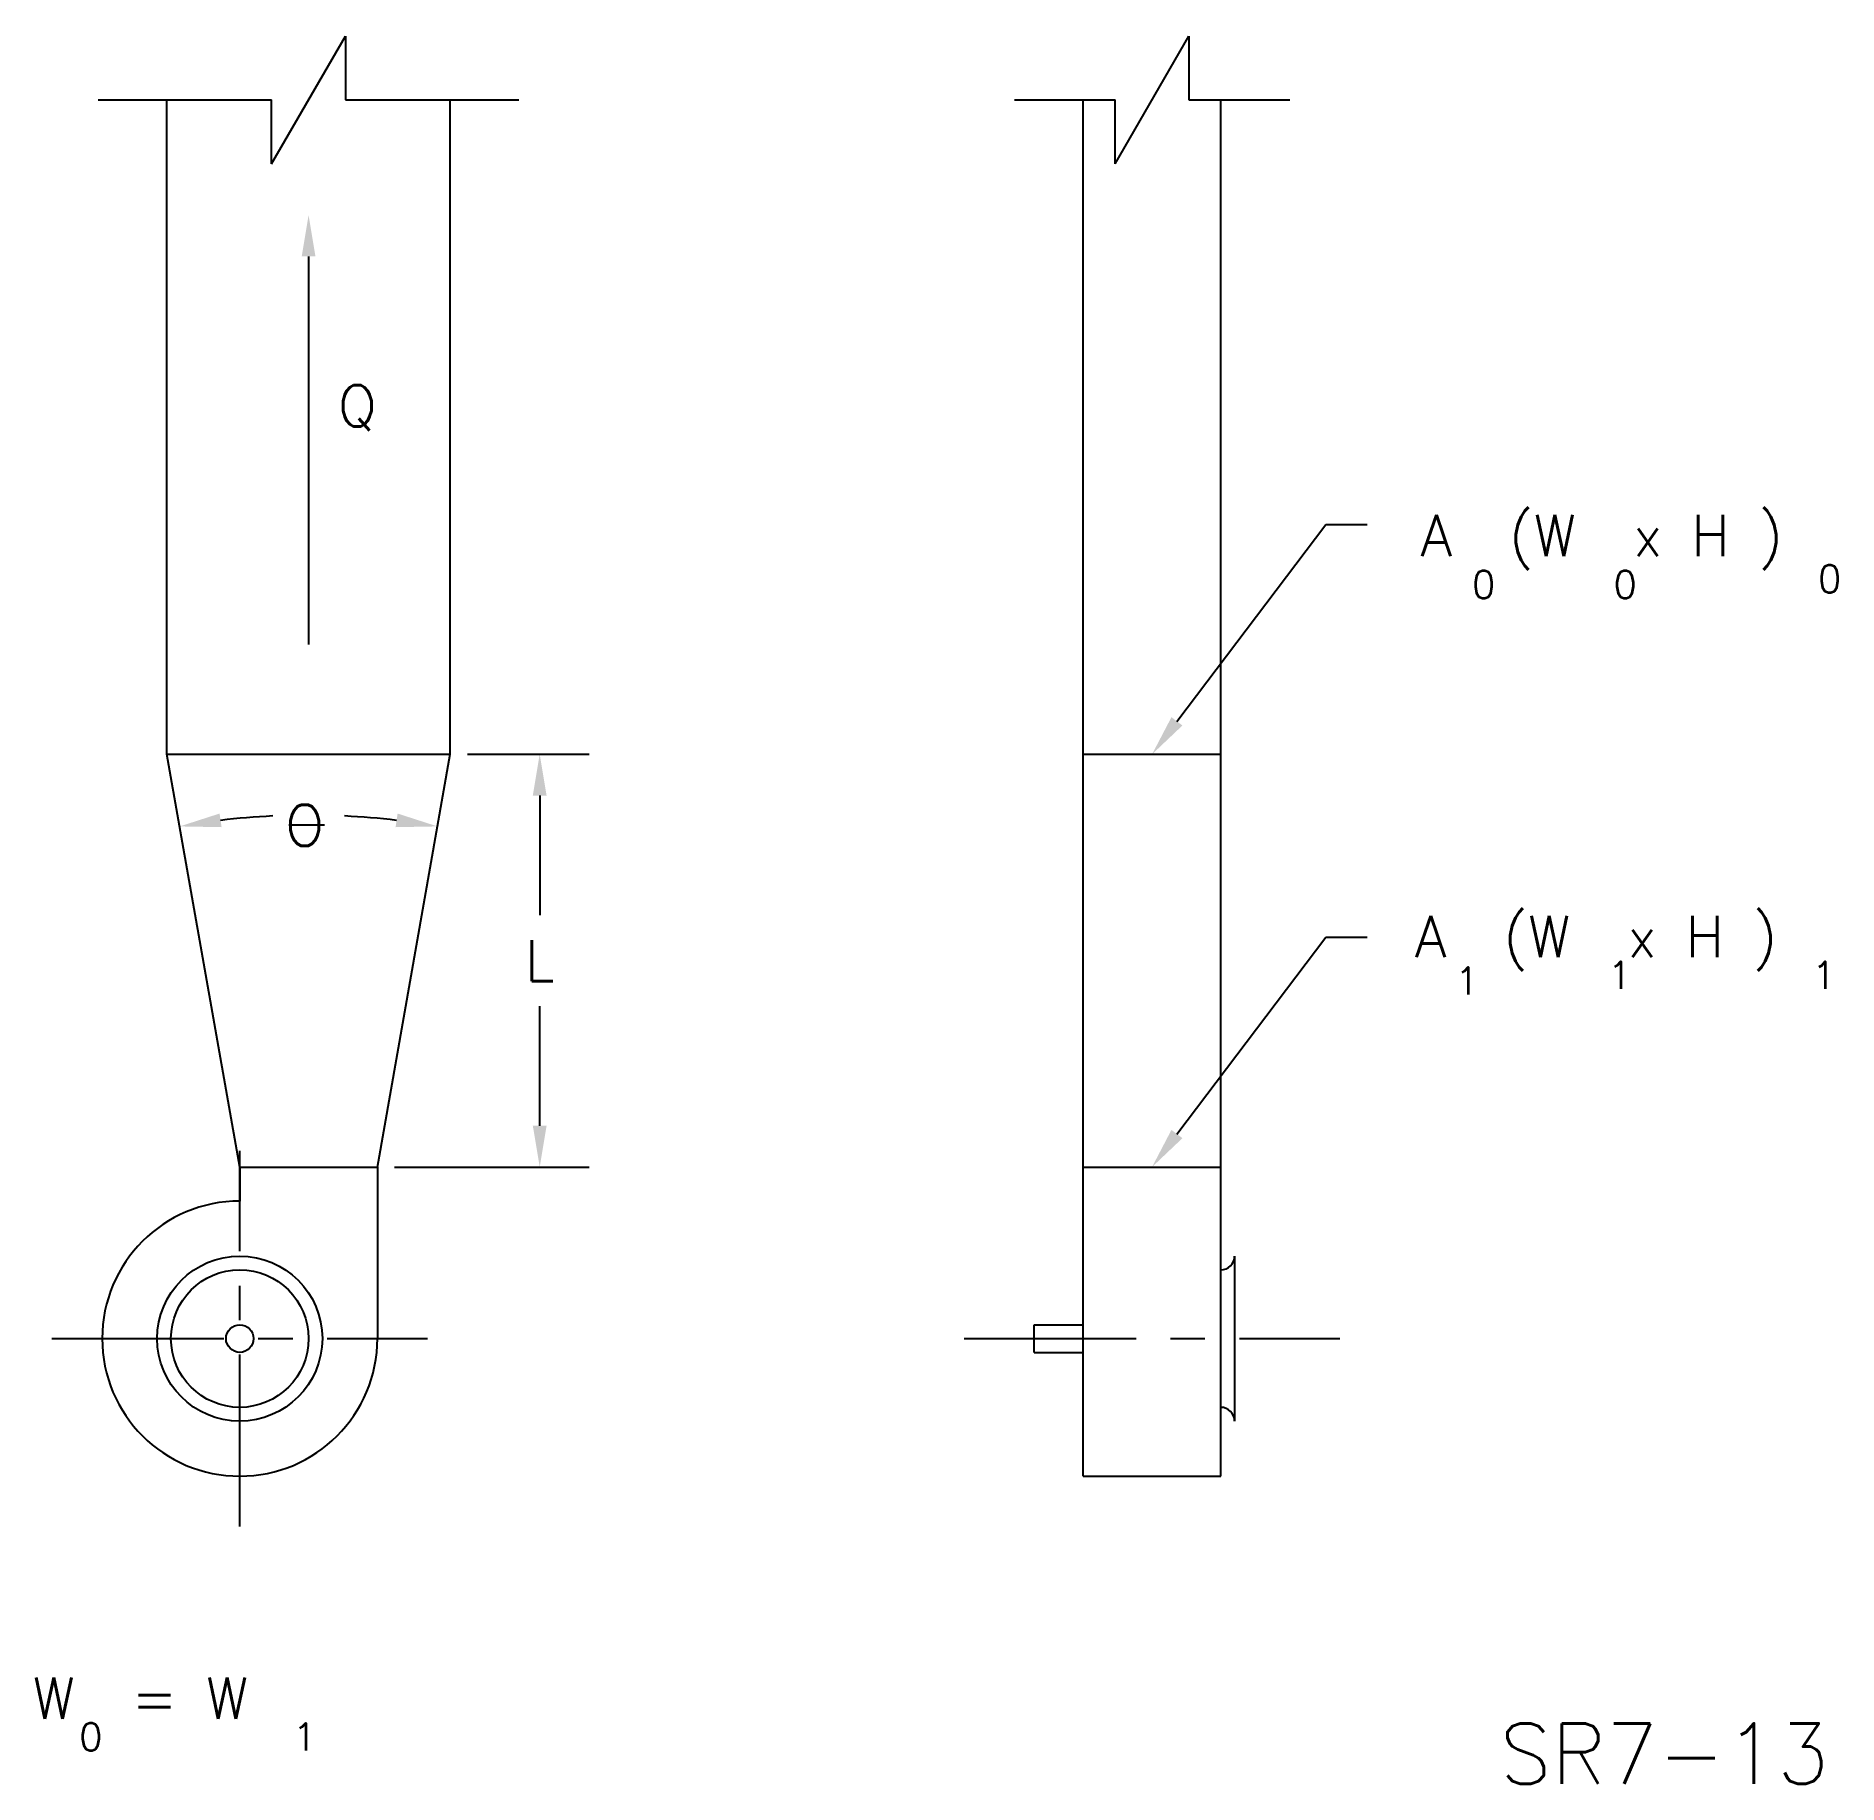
# Model space of a CAD drawing. Extents: x 2.62 to 9.17, y 0.91 to 7.27.
import ezdxf
from ezdxf.enums import TextEntityAlignment as Align

# ---------------------------------------------------------------- set-up
doc = ezdxf.new("R2010")
doc.units = 0
doc.header["$LTSCALE"] = 0.5
doc.header["$MEASUREMENT"] = 0
doc.linetypes.add('CENTER', pattern=[2, 1.25, -0.25, 0.25, -0.25])
doc.layers.get('0').update_dxf_attribs({"linetype": 'CONTINUOUS'})
doc.layers.add('DIM', color=3, linetype='CONTINUOUS')
doc.styles.add('ROMANS', font='romans')

msp = doc.modelspace()

# ---------------------------------------------------------------- linework, layer by layer
for p, q in [((3.4788, 6.8017), (3.7472, 7.2665)), ((3.7472, 7.2665), (3.7472, 7.0341)), ((6.5438, 6.8017), (6.8121, 7.2665)), ((6.8121, 7.2665), (6.8121, 7.0341)), ((2.8485, 7.0341), (3.4788, 7.0341)), ((3.0985, 4.656), (3.0985, 7.0341)), ((3.4788, 6.8017), (3.4788, 7.0341)), ((3.7472, 7.0341), (4.3775, 7.0341)), ((4.1275, 4.656), (4.1275, 7.0341)), ((6.178, 7.0341), (6.5438, 7.0341)), ((6.428, 2.0324), (6.428, 7.0341)), ((6.5438, 6.8017), (6.5438, 7.0341)), ((6.8121, 7.0341), (7.178, 7.0341)), ((6.928, 2.0324), (6.928, 7.0341)), ((3.613, 6.4652), (3.613, 5.0547)), ((6.7684, 4.7757), (7.3091, 5.4913)), ((7.3091, 5.4913), (7.4591, 5.4913)), ((3.0985, 4.656), (4.1275, 4.656)), ((3.363, 3.156), (3.0985, 4.656)), ((3.863, 3.156), (4.1275, 4.656)), ((4.19, 4.656), (4.6328, 4.656)), ((6.428, 4.656), (6.928, 4.656)), ((4.4528, 4.506), (4.4528, 4.071)), ((3.5416, 4.3992), (3.6709, 4.3992)), ((6.7684, 3.2757), (7.3091, 3.9913)), ((7.3091, 3.9913), (7.4591, 3.9913)), ((4.4528, 3.306), (4.4528, 3.741)), ((3.363, 3.156), (3.363, 3.0324)), ((3.363, 3.156), (3.863, 3.156)), ((3.863, 3.156), (3.863, 2.5324)), ((3.9255, 3.156), (4.6328, 3.156)), ((6.428, 3.156), (6.928, 3.156)), ((6.978, 2.8324), (6.978, 2.2324)), ((6.2496, 2.5824), (6.428, 2.5824)), ((6.2496, 2.4824), (6.2496, 2.5824)), ((6.2496, 2.4824), (6.428, 2.4824)), ((6.428, 2.0324), (6.928, 2.0324))]:
    msp.add_line(p, q)
at = {"linetype": 'CENTER'}
for p, q in [((3.363, 1.8497), (3.363, 3.2151)), ((2.6803, 2.5324), (4.0457, 2.5324)), ((5.9953, 2.5324), (7.3606, 2.5324))]:
    msp.add_line(p, q, dxfattribs=at)
for radius in [0.3, 0.25, 0.05]:
    msp.add_circle((3.363, 2.5324), radius)
for centre, radius, start, end in [((3.613, 1.7382), 2.6967, 92.77238, 96.81258), ((3.613, 1.7382), 2.6967, 83.18742, 87.22762), ((3.363, 2.5324), 0.5, 90, 0), ((6.928, 2.8324), 0.05, 270, 0), ((6.928, 2.2324), 0.05, 0, 90)]:
    msp.add_arc(centre, radius, start, end)
for points in [[(3.638, 6.4652), (3.588, 6.4652), (3.613, 6.6152)], [(6.7883, 4.7607), (6.7484, 4.7908), (6.678, 4.656)], [(4.4278, 4.506), (4.4778, 4.506), (4.4528, 4.656)], [(3.2968, 4.3911), (3.2895, 4.4406), (3.1447, 4.3939)], [(3.9292, 4.3911), (3.9365, 4.4406), (4.0813, 4.3939)], [(4.4278, 3.306), (4.4778, 3.306), (4.4528, 3.156)], [(6.7883, 3.2607), (6.7484, 3.2908), (6.678, 3.156)]]:
    msp.add_solid(points)

# ---------------------------------------------------------------- texts
at = {"style": 'ROMANS'}
for s, height, p in [('Q', 0.15, (3.7189, 5.8476)), ('0', 0.1, (7.8402, 5.223)), ('0', 0.1, (8.3542, 5.223)), ('0', 0.1, (9.0975, 5.2435)), ('O', 0.15, (3.5282, 4.3228)), ('1', 0.1, (7.7789, 3.7825)), ('1', 0.1, (8.3336, 3.803)), ('1', 0.1, (9.0769, 3.803)), ('0', 0.1, (2.7791, 1.035)), ('1', 0.1, (3.5558, 1.035))]:
    msp.add_text(s, height=height, dxfattribs=at).set_placement(p)
for s, p in [('A  (W  x H )', (7.6531, 5.4511)), ('A  (W  x H )', (7.6326, 3.9934)), ('W  = W', (2.6098, 1.2253))]:
    msp.add_text(s, height=0.15, dxfattribs=at).set_placement(p, align=Align.MIDDLE_LEFT)
at = {"insert": (4.4528, 3.906), "char_height": 0.15, "attachment_point": 5, "style": 'ROMANS'}
msp.add_mtext('\\A1;L', dxfattribs=at)
at = {"layer": 'DIM', "color": 7, "style": 'ROMANS'}
msp.add_text('SR7-13', height=0.22, dxfattribs=at).set_placement((7.9407, 0.9136))

doc.saveas('drawing.dxf')
